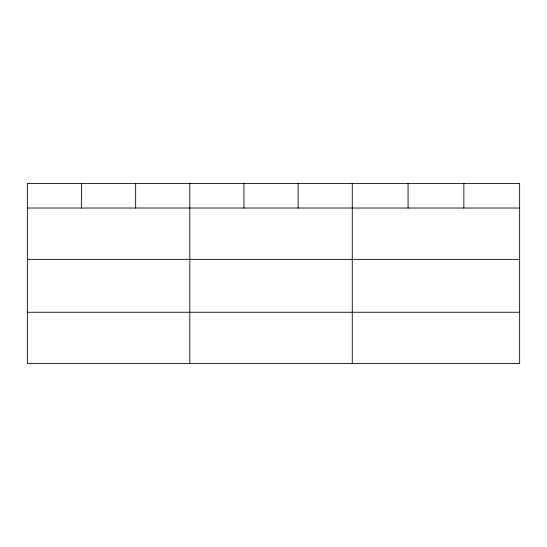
<?xml version="1.0" encoding="UTF-8"?>
<svg xmlns="http://www.w3.org/2000/svg" width="547" height="547" viewBox="0 0 547 547"><rect width="100%" height="100%" fill="white"/><g stroke="black" fill="none" stroke-linecap="round" stroke-linejoin="round"><path stroke-width="0.82" d="M519.65 259.36L519.65 183.402L27.35 183.402L27.35 363.598L519.65 363.598L519.65 259.36L27.35 259.36M27.35 208.024L519.65 208.024M27.35 312.255L519.65 312.255M463.856 183.402L463.856 208.024M408.062 183.402L408.062 208.024M352.268 183.402L352.268 363.598M298.115 183.402L298.115 208.024M243.962 183.402L243.962 208.024M189.809 183.402L189.809 363.598M135.656 183.402L135.656 208.024M81.503 183.402L81.503 208.024"/></g></svg>
